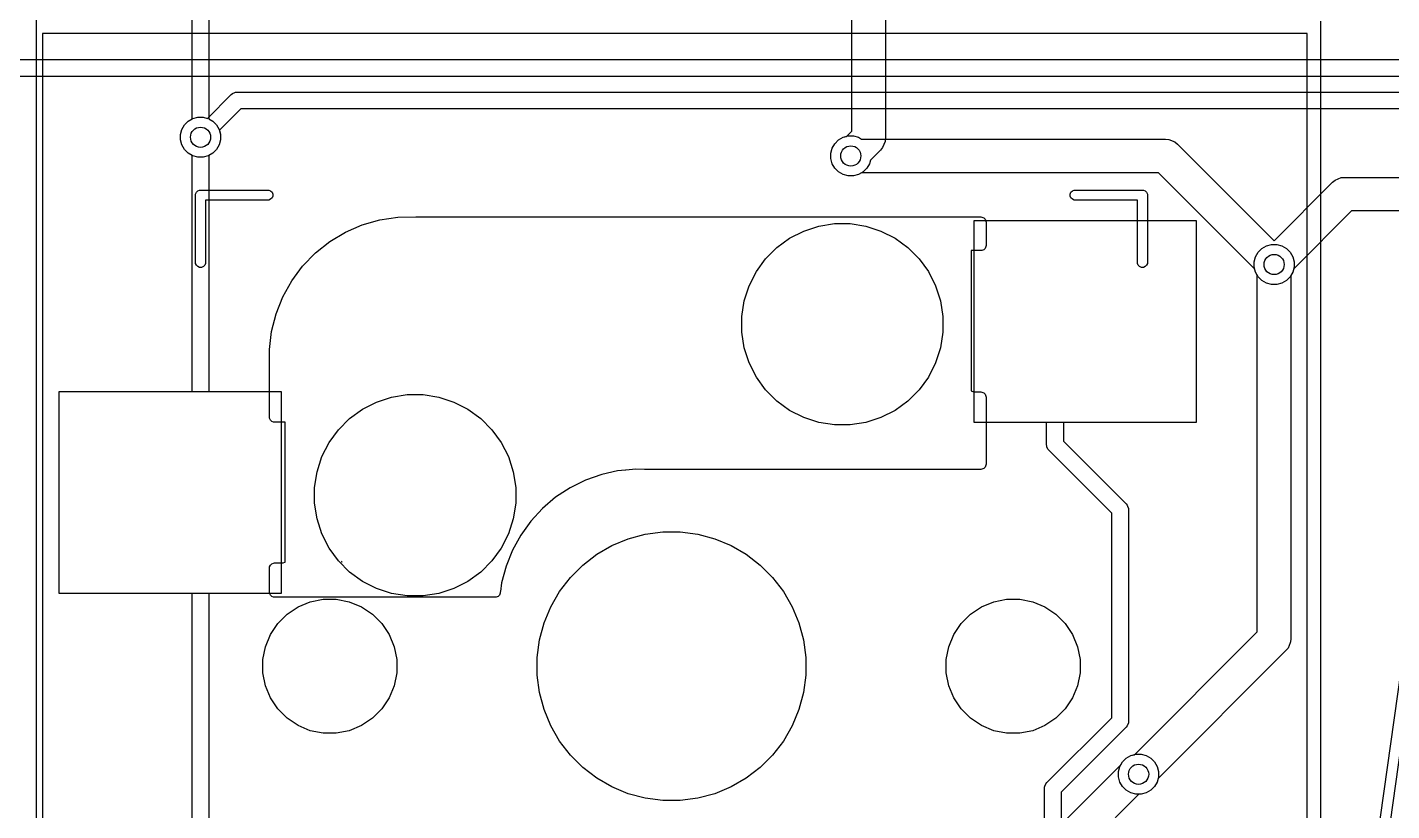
# Model space of a CAD drawing. Header units: millimetres. Extents: x 14 to 286, y -133 to -45.
# Drawn here: x 42.68 to 62.96, y -78.31 to -66.67 of the extents above; entities that cross this region are included whole.
import ezdxf

# ---------------------------------------------------------------- set-up
doc = ezdxf.new("R2010")
doc.units = ezdxf.units.MM
for name, color, linetype, true_color in [('B.Cu', 153, 'CONTINUOUS', 0x4d7fc4), ('B.Mask', 4, 'CONTINUOUS', 0x02ffee), ('B.Paste', 132, 'CONTINUOUS', 0x00c2c2), ('B.Silkscreen', 31, 'CONTINUOUS', 0xe8b2a7), ('F.Cu', 13, 'CONTINUOUS', 0xc83434), ('F.Mask', 201, 'CONTINUOUS', 0xd864ff), ('F.Silkscreen', 41, 'CONTINUOUS', 0xf2eda1), ('User.Drawings', 9, 'CONTINUOUS', 0xc2c2c2)]:
    doc.layers.add(name, color=color, linetype=linetype, true_color=true_color)

msp = doc.modelspace()

# ---------------------------------------------------------------- linework, layer by layer
at = {"layer": 'B.Cu', "linetype": 'CONTINUOUS'}
for p, q in [((45.1275, -68.034722), (45.1275, -56.085)), ((45.3775, -56.085), (45.3775, -68.034722)), ((42.8098, -64.445554), (42.8098, -85.3656)), ((54.932, -68.215446), (54.932, -65.333253)), ((55.432, -65.4214), (55.432, -68.319)), ((44.975336, -68.191195), (45.014494, -68.123372)), ((45.014494, -68.123372), (45.069872, -68.067994)), ((45.069872, -68.067994), (45.1275, -68.034722)), ((45.3775, -68.034722), (45.435128, -68.067994)), ((45.435128, -68.067994), (45.490506, -68.123372)), ((45.490506, -68.123372), (45.529664, -68.191195)), ((44.955067, -68.266842), (44.975336, -68.191195)), ((44.955067, -68.345158), (44.955067, -68.266842)), ((44.975336, -68.420805), (44.955067, -68.345158)), ((45.529664, -68.191195), (45.549933, -68.266842)), ((45.549933, -68.345158), (45.529664, -68.420805)), ((45.549933, -68.266842), (45.549933, -68.345158)), ((54.679094, -68.401272), (54.734472, -68.345894)), ((54.734472, -68.345894), (54.802295, -68.306736)), ((54.802295, -68.306736), (54.85477, -68.292675)), ((54.85477, -68.292675), (54.932, -68.215446)), ((55.432, -68.319), (55.427196, -68.367773)), ((45.014494, -68.488628), (44.975336, -68.420805)), ((45.069872, -68.544006), (45.014494, -68.488628)), ((45.1275, -68.577277), (45.069872, -68.544006)), ((45.435128, -68.544006), (45.3775, -68.577277)), ((45.490506, -68.488628), (45.435128, -68.544006)), ((45.529664, -68.420805), (45.490506, -68.488628)), ((54.619667, -68.544742), (54.639936, -68.469095)), ((54.619667, -68.623058), (54.619667, -68.544742)), ((54.639936, -68.469095), (54.679094, -68.401272)), ((55.358777, -68.495777), (55.208324, -68.646229)), ((55.389862, -68.457897), (55.358777, -68.495777)), ((55.389867, -68.457893), (55.389862, -68.457897)), ((55.427196, -68.367773), (55.389867, -68.457893)), ((45.1275, -72.085), (45.1275, -68.577277)), ((45.3775, -68.577277), (45.3775, -72.085)), ((54.639936, -68.698705), (54.619667, -68.623058)), ((54.679094, -68.766528), (54.639936, -68.698705)), ((55.194264, -68.698705), (55.155106, -68.766528)), ((55.208324, -68.646229), (55.194264, -68.698705)), ((54.734472, -68.821906), (54.679094, -68.766528)), ((54.802295, -68.861064), (54.734472, -68.821906)), ((54.877942, -68.881333), (54.802295, -68.861064)), ((54.956258, -68.881333), (54.877942, -68.881333)), ((55.031905, -68.861064), (54.956258, -68.881333)), ((55.099728, -68.821906), (55.031905, -68.861064)), ((55.155106, -68.766528), (55.099728, -68.821906)), ((56.7525, -72.545), (56.7525, -69.545)), ((56.7525, -69.545), (60.0525, -69.545)), ((60.0525, -69.545), (60.0525, -72.545)), ((60.971794, -70.014472), (61.027172, -69.959094)), ((61.027172, -69.959094), (61.094995, -69.919936)), ((61.094995, -69.919936), (61.170642, -69.899667)), ((61.170642, -69.899667), (61.248958, -69.899667)), ((61.248958, -69.899667), (61.324605, -69.919936)), ((61.324605, -69.919936), (61.392428, -69.959094)), ((61.392428, -69.959094), (61.447806, -70.014472)), ((60.912367, -70.157942), (60.932636, -70.082295)), ((60.912367, -70.236258), (60.912367, -70.157942)), ((60.932636, -70.082295), (60.971794, -70.014472)), ((61.447806, -70.014472), (61.486964, -70.082295)), ((61.486964, -70.082295), (61.507233, -70.157942)), ((61.507233, -70.157942), (61.507233, -70.236258)), ((60.932636, -70.311905), (60.912367, -70.236258)), ((60.9598, -70.358953), (60.932636, -70.311905)), ((60.9598, -75.651846), (60.9598, -70.358953)), ((61.486964, -70.311905), (61.4598, -70.358953)), ((61.4598, -70.358953), (61.4598, -75.7554)), ((61.507233, -70.236258), (61.486964, -70.311905)), ((43.1525, -75.085), (43.1525, -72.085)), ((43.1525, -72.085), (45.1275, -72.085)), ((45.3775, -72.085), (46.4525, -72.085)), ((46.4525, -72.085), (46.4525, -75.085)), ((57.8275, -72.545), (56.7525, -72.545)), ((57.8275, -72.8717), (57.8275, -72.545)), ((60.0525, -72.545), (58.0775, -72.545)), ((58.0775, -72.545), (58.0775, -72.819924)), ((57.829902, -72.896086), (57.8275, -72.8717)), ((57.829902, -72.896087), (57.829902, -72.896086)), ((57.833969, -72.905906), (57.829902, -72.896087)), ((57.848566, -72.941146), (57.833969, -72.905906)), ((57.848571, -72.941151), (57.848566, -72.941146)), ((57.864112, -72.960088), (57.848571, -72.941151)), ((58.7958, -73.891776), (57.864112, -72.960088)), ((58.0775, -72.819924), (59.009188, -73.751612)), ((59.009188, -73.751612), (59.024728, -73.770548)), ((59.024728, -73.770548), (59.024734, -73.770554)), ((59.024734, -73.770554), (59.030463, -73.784386)), ((59.030463, -73.784386), (59.040748, -73.809217)), ((59.040748, -73.809217), (59.043398, -73.815614)), ((59.043398, -73.815614), (59.0458, -73.84)), ((58.7958, -76.930624), (58.7958, -73.891776)), ((59.0458, -73.84), (59.0458, -76.9824)), ((45.1275, -75.085), (43.1525, -75.085)), ((45.1275, -88.7583), (45.1275, -75.085)), ((46.4525, -75.085), (45.3775, -75.085)), ((45.3775, -75.085), (45.3775, -88.706524)), ((59.13307, -77.478575), (60.9598, -75.651846)), ((61.449682, -75.817002), (61.417668, -75.894292)), ((61.454996, -75.804173), (61.449682, -75.817002)), ((61.4598, -75.7554), (61.454996, -75.804173)), ((61.386577, -75.932177), (59.486624, -77.832129)), ((61.417668, -75.894292), (61.386577, -75.932177)), ((57.833012, -77.893412), (58.7958, -76.930624)), ((59.024728, -77.051851), (59.009188, -77.070788)), ((59.024734, -77.051846), (59.024728, -77.051851)), ((59.043398, -77.006786), (59.024734, -77.051846)), ((59.0458, -76.9824), (59.043398, -77.006786)), ((59.009188, -77.070788), (58.0464, -78.033576)), ((58.897967, -77.730642), (58.918236, -77.654995)), ((58.918236, -77.654995), (58.957394, -77.587172)), ((58.957394, -77.587172), (59.012772, -77.531794)), ((59.012772, -77.531794), (59.080595, -77.492636)), ((59.080595, -77.492636), (59.13307, -77.478575)), ((58.897967, -77.808958), (58.897967, -77.730642)), ((58.918236, -77.884605), (58.897967, -77.808958)), ((59.486624, -77.832129), (59.472564, -77.884605)), ((57.7964, -77.9818), (57.798802, -77.957414)), ((57.7964, -79.783322), (57.7964, -77.9818)), ((57.798802, -77.957414), (57.799407, -77.955954)), ((57.799407, -77.955954), (57.804268, -77.944215)), ((57.804268, -77.944215), (57.817466, -77.912354)), ((57.817466, -77.912354), (57.817471, -77.912348)), ((57.817471, -77.912348), (57.833012, -77.893412)), ((58.0464, -78.033576), (58.0464, -79.783322)), ((58.957394, -77.952428), (58.918236, -77.884605)), ((59.012772, -78.007806), (58.957394, -77.952428)), ((59.080595, -78.046964), (59.012772, -78.007806)), ((59.156242, -78.067233), (59.080595, -78.046964)), ((59.234558, -78.067233), (59.156242, -78.067233)), ((59.310205, -78.046964), (59.234558, -78.067233)), ((59.378028, -78.007806), (59.310205, -78.046964)), ((59.433406, -77.952428), (59.378028, -78.007806)), ((59.472564, -77.884605), (59.433406, -77.952428))]:
    msp.add_line(p, q, dxfattribs=at)
at = {"layer": 'B.Cu'}
for centre in [(45.2525, -68.306), (54.9171, -68.5839), (61.2098, -70.1971), (59.1954, -77.7698)]:
    msp.add_circle(centre, 0.15, dxfattribs=at)
at = {"layer": 'B.Mask', "linetype": 'CONTINUOUS'}
for p, q in [((56.7525, -72.545), (56.7525, -69.545)), ((56.7525, -69.545), (60.0525, -69.545)), ((60.0525, -69.545), (60.0525, -72.545)), ((54.008752, -69.80604), (54.218475, -69.699181)), ((54.218475, -69.699181), (54.442332, -69.626445)), ((54.442332, -69.626445), (54.674811, -69.589624)), ((54.674811, -69.589624), (54.910189, -69.589624)), ((54.910189, -69.589624), (55.142668, -69.626445)), ((55.142668, -69.626445), (55.366525, -69.699181)), ((55.366525, -69.699181), (55.576248, -69.80604)), ((53.651891, -70.110828), (53.818328, -69.944391)), ((53.818328, -69.944391), (54.008752, -69.80604)), ((55.576248, -69.80604), (55.766672, -69.944391)), ((55.766672, -69.944391), (55.933109, -70.110828)), ((53.51354, -70.301252), (53.651891, -70.110828)), ((55.933109, -70.110828), (56.07146, -70.301252)), ((53.406681, -70.510975), (53.51354, -70.301252)), ((56.07146, -70.301252), (56.178319, -70.510975)), ((53.333945, -70.734832), (53.406681, -70.510975)), ((56.178319, -70.510975), (56.251055, -70.734832)), ((53.297124, -70.967311), (53.333945, -70.734832)), ((56.251055, -70.734832), (56.287876, -70.967311)), ((53.297124, -71.202689), (53.297124, -70.967311)), ((56.287876, -70.967311), (56.287876, -71.202689)), ((53.333945, -71.435168), (53.297124, -71.202689)), ((56.287876, -71.202689), (56.251055, -71.435168)), ((53.406681, -71.659025), (53.333945, -71.435168)), ((56.251055, -71.435168), (56.178319, -71.659025)), ((53.51354, -71.868748), (53.406681, -71.659025)), ((56.178319, -71.659025), (56.07146, -71.868748)), ((53.651891, -72.059172), (53.51354, -71.868748)), ((56.07146, -71.868748), (55.933109, -72.059172)), ((43.1525, -75.085), (43.1525, -72.085)), ((43.1525, -72.085), (46.4525, -72.085)), ((46.4525, -72.085), (46.4525, -75.085)), ((47.868475, -72.239181), (48.092332, -72.166445)), ((48.092332, -72.166445), (48.324811, -72.129624)), ((48.324811, -72.129624), (48.560189, -72.129624)), ((48.560189, -72.129624), (48.792668, -72.166445)), ((48.792668, -72.166445), (49.016525, -72.239181)), ((53.818328, -72.225609), (53.651891, -72.059172)), ((55.933109, -72.059172), (55.766672, -72.225609)), ((47.468328, -72.484391), (47.658752, -72.34604)), ((47.658752, -72.34604), (47.868475, -72.239181)), ((49.016525, -72.239181), (49.226248, -72.34604)), ((49.226248, -72.34604), (49.416672, -72.484391)), ((54.008752, -72.36396), (53.818328, -72.225609)), ((54.218475, -72.470819), (54.008752, -72.36396)), ((55.576248, -72.36396), (55.366525, -72.470819)), ((55.766672, -72.225609), (55.576248, -72.36396)), ((47.301891, -72.650828), (47.468328, -72.484391)), ((49.416672, -72.484391), (49.583109, -72.650828)), ((54.442332, -72.543555), (54.218475, -72.470819)), ((54.674811, -72.580376), (54.442332, -72.543555)), ((54.910189, -72.580376), (54.674811, -72.580376)), ((55.142668, -72.543555), (54.910189, -72.580376)), ((55.366525, -72.470819), (55.142668, -72.543555)), ((60.0525, -72.545), (56.7525, -72.545)), ((47.16354, -72.841252), (47.301891, -72.650828)), ((49.583109, -72.650828), (49.72146, -72.841252)), ((47.056681, -73.050975), (47.16354, -72.841252)), ((49.72146, -72.841252), (49.828319, -73.050975)), ((46.983945, -73.274832), (47.056681, -73.050975)), ((49.828319, -73.050975), (49.901055, -73.274832)), ((46.947124, -73.507311), (46.983945, -73.274832)), ((49.901055, -73.274832), (49.937876, -73.507311)), ((46.947124, -73.742689), (46.947124, -73.507311)), ((49.937876, -73.507311), (49.937876, -73.742689)), ((46.983945, -73.975168), (46.947124, -73.742689)), ((49.937876, -73.742689), (49.901055, -73.975168)), ((47.056681, -74.199025), (46.983945, -73.975168)), ((49.901055, -73.975168), (49.828319, -74.199025)), ((47.16354, -74.408748), (47.056681, -74.199025)), ((49.828319, -74.199025), (49.72146, -74.408748)), ((51.609621, -74.27114), (51.862319, -74.203429)), ((51.862319, -74.203429), (52.121694, -74.169282)), ((52.121694, -74.169282), (52.383306, -74.169282)), ((52.383306, -74.169282), (52.642681, -74.203429)), ((52.642681, -74.203429), (52.895379, -74.27114)), ((47.301891, -74.599172), (47.16354, -74.408748)), ((49.72146, -74.408748), (49.583109, -74.599172)), ((51.14136, -74.502061), (51.367923, -74.371255)), ((51.367923, -74.371255), (51.609621, -74.27114)), ((52.895379, -74.27114), (53.137077, -74.371255)), ((53.137077, -74.371255), (53.36364, -74.502061)), ((47.468328, -74.765609), (47.301891, -74.599172)), ((49.583109, -74.599172), (49.416672, -74.765609)), ((50.933808, -74.66132), (51.14136, -74.502061)), ((53.36364, -74.502061), (53.571192, -74.66132)), ((47.658752, -74.90396), (47.468328, -74.765609)), ((49.416672, -74.765609), (49.226248, -74.90396)), ((50.74882, -74.846308), (50.933808, -74.66132)), ((53.571192, -74.66132), (53.75618, -74.846308)), ((47.868475, -75.010819), (47.658752, -74.90396)), ((48.092332, -75.083555), (47.868475, -75.010819)), ((49.016525, -75.010819), (48.792668, -75.083555)), ((49.226248, -74.90396), (49.016525, -75.010819)), ((50.589561, -75.05386), (50.74882, -74.846308)), ((53.75618, -74.846308), (53.915439, -75.05386)), ((46.4525, -75.085), (43.1525, -75.085)), ((46.701103, -75.283079), (46.882215, -75.20806)), ((46.882215, -75.20806), (47.074483, -75.169815)), ((47.074483, -75.169815), (47.270517, -75.169815)), ((47.270517, -75.169815), (47.462785, -75.20806)), ((47.462785, -75.20806), (47.643897, -75.283079)), ((48.324811, -75.120376), (48.092332, -75.083555)), ((48.560189, -75.120376), (48.324811, -75.120376)), ((48.792668, -75.083555), (48.560189, -75.120376)), ((50.458755, -75.280423), (50.589561, -75.05386)), ((53.915439, -75.05386), (54.046245, -75.280423)), ((56.861103, -75.283079), (57.042215, -75.20806)), ((57.042215, -75.20806), (57.234483, -75.169815)), ((57.234483, -75.169815), (57.430517, -75.169815)), ((57.430517, -75.169815), (57.622785, -75.20806)), ((57.622785, -75.20806), (57.803897, -75.283079)), ((46.39949, -75.530607), (46.538107, -75.39199)), ((46.538107, -75.39199), (46.701103, -75.283079)), ((47.643897, -75.283079), (47.806893, -75.39199)), ((47.806893, -75.39199), (47.94551, -75.530607)), ((50.35864, -75.522121), (50.458755, -75.280423)), ((54.046245, -75.280423), (54.14636, -75.522121)), ((56.55949, -75.530607), (56.698107, -75.39199)), ((56.698107, -75.39199), (56.861103, -75.283079)), ((57.803897, -75.283079), (57.966893, -75.39199)), ((57.966893, -75.39199), (58.10551, -75.530607)), ((46.290579, -75.693603), (46.39949, -75.530607)), ((47.94551, -75.530607), (48.054421, -75.693603)), ((50.290929, -75.774819), (50.35864, -75.522121)), ((54.14636, -75.522121), (54.214071, -75.774819)), ((56.450579, -75.693603), (56.55949, -75.530607)), ((58.10551, -75.530607), (58.214421, -75.693603)), ((46.21556, -75.874715), (46.290579, -75.693603)), ((48.054421, -75.693603), (48.12944, -75.874715)), ((50.256782, -76.034194), (50.290929, -75.774819)), ((54.214071, -75.774819), (54.248218, -76.034194)), ((56.37556, -75.874715), (56.450579, -75.693603)), ((58.214421, -75.693603), (58.28944, -75.874715)), ((46.177315, -76.066983), (46.21556, -75.874715)), ((48.12944, -75.874715), (48.167685, -76.066983)), ((50.256782, -76.295806), (50.256782, -76.034194)), ((54.248218, -76.034194), (54.248218, -76.295806)), ((56.337315, -76.066983), (56.37556, -75.874715)), ((58.28944, -75.874715), (58.327685, -76.066983)), ((46.177315, -76.263017), (46.177315, -76.066983)), ((48.167685, -76.066983), (48.167685, -76.263017)), ((56.337315, -76.263017), (56.337315, -76.066983)), ((58.327685, -76.066983), (58.327685, -76.263017)), ((46.21556, -76.455285), (46.177315, -76.263017)), ((46.290579, -76.636397), (46.21556, -76.455285)), ((48.12944, -76.455285), (48.054421, -76.636397)), ((48.167685, -76.263017), (48.12944, -76.455285)), ((50.290929, -76.555181), (50.256782, -76.295806)), ((54.248218, -76.295806), (54.214071, -76.555181)), ((56.37556, -76.455285), (56.337315, -76.263017)), ((56.450579, -76.636397), (56.37556, -76.455285)), ((58.28944, -76.455285), (58.214421, -76.636397)), ((58.327685, -76.263017), (58.28944, -76.455285)), ((46.39949, -76.799393), (46.290579, -76.636397)), ((48.054421, -76.636397), (47.94551, -76.799393)), ((50.35864, -76.807879), (50.290929, -76.555181)), ((54.214071, -76.555181), (54.14636, -76.807879)), ((56.55949, -76.799393), (56.450579, -76.636397)), ((58.214421, -76.636397), (58.10551, -76.799393)), ((46.538107, -76.93801), (46.39949, -76.799393)), ((47.94551, -76.799393), (47.806893, -76.93801)), ((50.458755, -77.049577), (50.35864, -76.807879)), ((54.14636, -76.807879), (54.046245, -77.049577)), ((56.698107, -76.93801), (56.55949, -76.799393)), ((58.10551, -76.799393), (57.966893, -76.93801)), ((46.701103, -77.046921), (46.538107, -76.93801)), ((46.882215, -77.12194), (46.701103, -77.046921)), ((47.643897, -77.046921), (47.462785, -77.12194)), ((47.806893, -76.93801), (47.643897, -77.046921)), ((50.589561, -77.27614), (50.458755, -77.049577)), ((54.046245, -77.049577), (53.915439, -77.27614)), ((56.861103, -77.046921), (56.698107, -76.93801)), ((57.042215, -77.12194), (56.861103, -77.046921)), ((57.803897, -77.046921), (57.622785, -77.12194)), ((57.966893, -76.93801), (57.803897, -77.046921)), ((47.074483, -77.160185), (46.882215, -77.12194)), ((47.270517, -77.160185), (47.074483, -77.160185)), ((47.462785, -77.12194), (47.270517, -77.160185)), ((57.234483, -77.160185), (57.042215, -77.12194)), ((57.430517, -77.160185), (57.234483, -77.160185)), ((57.622785, -77.12194), (57.430517, -77.160185)), ((50.74882, -77.483692), (50.589561, -77.27614)), ((53.915439, -77.27614), (53.75618, -77.483692)), ((50.933808, -77.66868), (50.74882, -77.483692)), ((51.14136, -77.827939), (50.933808, -77.66868)), ((53.571192, -77.66868), (53.36364, -77.827939)), ((53.75618, -77.483692), (53.571192, -77.66868)), ((51.367923, -77.958745), (51.14136, -77.827939)), ((53.36364, -77.827939), (53.137077, -77.958745)), ((51.609621, -78.05886), (51.367923, -77.958745)), ((51.862319, -78.126571), (51.609621, -78.05886)), ((52.895379, -78.05886), (52.642681, -78.126571)), ((53.137077, -77.958745), (52.895379, -78.05886)), ((52.121694, -78.160718), (51.862319, -78.126571)), ((52.383306, -78.160718), (52.121694, -78.160718)), ((52.642681, -78.126571), (52.383306, -78.160718))]:
    msp.add_line(p, q, dxfattribs=at)
at = {"layer": 'B.Paste', "linetype": 'CONTINUOUS'}
for p, q in [((56.7525, -72.545), (56.7525, -69.545)), ((56.7525, -69.545), (60.0525, -69.545)), ((60.0525, -69.545), (60.0525, -72.545)), ((43.1525, -75.085), (43.1525, -72.085)), ((43.1525, -72.085), (46.4525, -72.085)), ((46.4525, -72.085), (46.4525, -75.085)), ((60.0525, -72.545), (56.7525, -72.545)), ((46.4525, -75.085), (43.1525, -75.085))]:
    msp.add_line(p, q, dxfattribs=at)
at = {"layer": 'B.Silkscreen', "linetype": 'CONTINUOUS'}
for p, q in [((47.654315, -69.608335), (47.915684, -69.533943)), ((47.915684, -69.533943), (48.184527, -69.494303)), ((48.184527, -69.494303), (48.450667, -69.49018)), ((48.450667, -69.49018), (48.452499, -69.49)), ((48.452499, -69.49), (56.8525, -69.49)), ((56.8525, -69.49), (56.867132, -69.491441)), ((56.867132, -69.491441), (56.894168, -69.50264)), ((56.894168, -69.50264), (56.91486, -69.523332)), ((56.91486, -69.523332), (56.926059, -69.550368)), ((56.926059, -69.550368), (56.9275, -69.565)), ((47.171683, -69.85571), (47.404892, -69.716206)), ((47.404892, -69.716206), (47.654315, -69.608335)), ((56.9275, -69.565), (56.9275, -69.915)), ((46.958677, -70.024461), (47.171683, -69.85571)), ((56.91486, -69.956668), (56.894168, -69.97736)), ((56.926059, -69.929632), (56.91486, -69.956668)), ((56.9275, -69.915), (56.926059, -69.929632)), ((46.769521, -70.219571), (46.958677, -70.024461)), ((56.8525, -69.99), (56.7075, -69.99)), ((56.7075, -69.99), (56.7075, -72.075462)), ((56.867132, -69.988559), (56.8525, -69.99)), ((56.894168, -69.97736), (56.867132, -69.988559)), ((46.60745, -70.437701), (46.769521, -70.219571)), ((46.475237, -70.67512), (46.60745, -70.437701)), ((46.375145, -70.927765), (46.475237, -70.67512)), ((46.308886, -71.191314), (46.375145, -70.927765)), ((46.277594, -71.461256), (46.308886, -71.191314)), ((46.2775, -71.465), (46.277795, -71.462)), ((46.2775, -72.465), (46.2775, -71.465)), ((46.277795, -71.462), (46.277594, -71.461256)), ((56.7075, -72.075462), (56.742596, -72.09)), ((56.742596, -72.09), (56.8525, -72.09)), ((56.8525, -72.09), (56.867132, -72.091441)), ((56.867132, -72.091441), (56.894168, -72.10264)), ((56.894168, -72.10264), (56.91486, -72.123332)), ((56.91486, -72.123332), (56.926059, -72.150368)), ((56.926059, -72.150368), (56.9275, -72.165)), ((56.9275, -72.165), (56.9275, -73.165)), ((46.278941, -72.479632), (46.2775, -72.465)), ((46.29014, -72.506668), (46.278941, -72.479632)), ((46.310832, -72.52736), (46.29014, -72.506668)), ((46.337868, -72.538559), (46.310832, -72.52736)), ((46.3525, -72.54), (46.337868, -72.538559)), ((46.5075, -72.54), (46.3525, -72.54)), ((46.5075, -74.619432), (46.5075, -72.54)), ((56.91486, -73.206668), (56.894168, -73.22736)), ((56.926059, -73.179632), (56.91486, -73.206668)), ((56.9275, -73.165), (56.926059, -73.179632)), ((50.974265, -73.398904), (50.744376, -73.512444)), ((51.216278, -73.314227), (50.974265, -73.398904)), ((51.448468, -73.263667), (51.216278, -73.314227)), ((51.567391, -73.251621), (51.448468, -73.263667)), ((51.571741, -73.249969), (51.567391, -73.251621)), ((51.722115, -73.236062), (51.571741, -73.249969)), ((51.850254, -73.239966), (51.722115, -73.236062)), ((51.850733, -73.239826), (51.850254, -73.239966)), ((51.8525, -73.24), (51.850733, -73.239826)), ((56.8525, -73.24), (51.8525, -73.24)), ((56.867132, -73.238559), (56.8525, -73.24)), ((56.894168, -73.22736), (56.867132, -73.238559)), ((50.744376, -73.512444), (50.530038, -73.653154)), ((50.334446, -73.818936), (50.160515, -74.007319)), ((50.530038, -73.653154), (50.334446, -73.818936)), ((50.160515, -74.007319), (50.010838, -74.215495)), ((50.010838, -74.215495), (49.887648, -74.440361)), ((46.310832, -74.64264), (46.337868, -74.631441)), ((46.337868, -74.631441), (46.3525, -74.63)), ((46.3525, -74.63), (46.479112, -74.63)), ((46.479112, -74.63), (46.503727, -74.619804)), ((46.503727, -74.619804), (46.5075, -74.619432)), ((47.34956, -74.609848), (47.349223, -74.615)), ((47.349223, -74.615), (47.359672, -74.615)), ((47.359672, -74.615), (47.34956, -74.609848)), ((49.887648, -74.440361), (49.79278, -74.678563)), ((46.2775, -74.705), (46.278941, -74.690368)), ((46.2775, -75.065), (46.2775, -74.705)), ((46.278941, -74.690368), (46.29014, -74.663332)), ((46.29014, -74.663332), (46.310832, -74.64264)), ((49.79278, -74.678563), (49.727649, -74.926551)), ((49.727649, -74.926551), (49.710503, -75.053598)), ((46.278941, -75.079632), (46.2775, -75.065)), ((46.29014, -75.106668), (46.278941, -75.079632)), ((46.310832, -75.12736), (46.29014, -75.106668)), ((46.337868, -75.138559), (46.310832, -75.12736)), ((46.3525, -75.14), (46.337868, -75.138559)), ((49.6325, -75.14), (46.3525, -75.14)), ((49.647132, -75.138559), (49.6325, -75.14)), ((49.674168, -75.12736), (49.647132, -75.138559)), ((49.69486, -75.106668), (49.674168, -75.12736)), ((49.706059, -75.079632), (49.69486, -75.106668)), ((49.710503, -75.053598), (49.706059, -75.062825)), ((49.706059, -75.062825), (49.706059, -75.079632))]:
    msp.add_line(p, q, dxfattribs=at)
at = {"layer": 'F.Cu', "linetype": 'CONTINUOUS'}
for p, q in [((26.523778, -67.1515), (67.2512, -67.1515)), ((67.199424, -67.4015), (26.523778, -67.4015)), ((45.355934, -68.025789), (45.709311, -67.672412)), ((45.709311, -67.672412), (45.728253, -67.656867)), ((45.728253, -67.656867), (45.728254, -67.656866)), ((45.728254, -67.656866), (45.762824, -67.642547)), ((45.762824, -67.642547), (45.773313, -67.638202)), ((45.773313, -67.638202), (45.773314, -67.638202)), ((45.773314, -67.638202), (45.7977, -67.6358)), ((45.7977, -67.6358), (67.0967, -67.6358)), ((45.849477, -67.8858), (45.53271, -68.202565)), ((67.044924, -67.8858), (45.849477, -67.8858)), ((44.975336, -68.191195), (45.014494, -68.123372)), ((45.014494, -68.123372), (45.069872, -68.067994)), ((45.069872, -68.067994), (45.137695, -68.028836)), ((45.137695, -68.028836), (45.213342, -68.008567)), ((45.213342, -68.008567), (45.291658, -68.008567)), ((45.291658, -68.008567), (45.355934, -68.025789)), ((44.955067, -68.266842), (44.975336, -68.191195)), ((44.955067, -68.345158), (44.955067, -68.266842)), ((44.975336, -68.420805), (44.955067, -68.345158)), ((45.549933, -68.345158), (45.529664, -68.420805)), ((45.53271, -68.202565), (45.549933, -68.266842)), ((45.549933, -68.266842), (45.549933, -68.345158)), ((54.679094, -68.401272), (54.734472, -68.345894)), ((54.734472, -68.345894), (54.802295, -68.306736)), ((54.802295, -68.306736), (54.877942, -68.286467)), ((54.877942, -68.286467), (54.956258, -68.286467)), ((54.956258, -68.286467), (55.031905, -68.306736)), ((55.031905, -68.306736), (55.078954, -68.3339)), ((55.078954, -68.3339), (59.5966, -68.3339)), ((59.5966, -68.3339), (59.645373, -68.338704)), ((59.645373, -68.338704), (59.735493, -68.376033)), ((45.014494, -68.488628), (44.975336, -68.420805)), ((45.069872, -68.544006), (45.014494, -68.488628)), ((45.137695, -68.583164), (45.069872, -68.544006)), ((45.435128, -68.544006), (45.367305, -68.583164)), ((45.490506, -68.488628), (45.435128, -68.544006)), ((45.529664, -68.420805), (45.490506, -68.488628)), ((54.619667, -68.544742), (54.639936, -68.469095)), ((54.619667, -68.623058), (54.619667, -68.544742)), ((54.639936, -68.469095), (54.679094, -68.401272)), ((59.735493, -68.376033), (59.735497, -68.376037)), ((59.735497, -68.376037), (59.773377, -68.407123)), ((59.773377, -68.407123), (61.209799, -69.843546)), ((45.213342, -68.603433), (45.137695, -68.583164)), ((45.291658, -68.603433), (45.213342, -68.603433)), ((45.367305, -68.583164), (45.291658, -68.603433)), ((54.639936, -68.698705), (54.619667, -68.623058)), ((54.679094, -68.766528), (54.639936, -68.698705)), ((54.734472, -68.821906), (54.679094, -68.766528)), ((54.802295, -68.861064), (54.734472, -68.821906)), ((54.877942, -68.881333), (54.802295, -68.861064)), ((54.956258, -68.881333), (54.877942, -68.881333)), ((55.031905, -68.861064), (54.956258, -68.881333)), ((55.078954, -68.8339), (55.031905, -68.861064)), ((59.493046, -68.8339), (55.078954, -68.8339)), ((60.918575, -70.259428), (59.493046, -68.8339)), ((62.078624, -68.974723), (62.116508, -68.943632)), ((62.116508, -68.943632), (62.206628, -68.906303)), ((62.206628, -68.906303), (62.206637, -68.906303)), ((62.206637, -68.906303), (62.2554, -68.9015)), ((62.2554, -68.9015), (73.778546, -68.9015)), ((61.209799, -69.843546), (62.078624, -68.974723)), ((62.358953, -69.4015), (61.501024, -70.259429)), ((73.778546, -69.4015), (62.358953, -69.4015)), ((60.932636, -70.311905), (60.918575, -70.259428)), ((60.971794, -70.379728), (60.932636, -70.311905)), ((61.486964, -70.311905), (61.447806, -70.379728)), ((61.501024, -70.259429), (61.486964, -70.311905)), ((61.027172, -70.435106), (60.971794, -70.379728)), ((61.094995, -70.474264), (61.027172, -70.435106)), ((61.170642, -70.494533), (61.094995, -70.474264)), ((61.248958, -70.494533), (61.170642, -70.494533)), ((61.324605, -70.474264), (61.248958, -70.494533)), ((61.392428, -70.435106), (61.324605, -70.474264)), ((61.447806, -70.379728), (61.392428, -70.435106)), ((59.080595, -77.492636), (59.156242, -77.472367)), ((59.156242, -77.472367), (59.234558, -77.472367)), ((59.234558, -77.472367), (59.310205, -77.492636)), ((56.649446, -79.91), (58.937067, -77.622378)), ((58.937067, -77.622378), (58.957394, -77.587172)), ((58.957394, -77.587172), (59.012772, -77.531794)), ((59.012772, -77.531794), (59.080595, -77.492636)), ((59.310205, -77.492636), (59.378028, -77.531794)), ((59.378028, -77.531794), (59.433406, -77.587172)), ((59.433406, -77.587172), (59.472564, -77.654995)), ((59.472564, -77.654995), (59.492833, -77.730642)), ((59.492833, -77.808958), (59.472564, -77.884605)), ((59.492833, -77.730642), (59.492833, -77.808958)), ((59.199321, -78.067233), (56.929777, -80.336777)), ((59.234558, -78.067233), (59.199321, -78.067233)), ((59.310205, -78.046964), (59.234558, -78.067233)), ((59.378028, -78.007806), (59.310205, -78.046964)), ((59.433406, -77.952428), (59.378028, -78.007806)), ((59.472564, -77.884605), (59.433406, -77.952428))]:
    msp.add_line(p, q, dxfattribs=at)
at = {"layer": 'F.Cu'}
for centre in [(45.2525, -68.306), (54.9171, -68.5839), (61.2098, -70.1971), (59.1954, -77.7698)]:
    msp.add_circle(centre, 0.15, dxfattribs=at)
at = {"layer": 'F.Mask', "linetype": 'CONTINUOUS'}
for p, q in [((54.008752, -69.80604), (54.218475, -69.699181)), ((54.218475, -69.699181), (54.442332, -69.626445)), ((54.442332, -69.626445), (54.674811, -69.589624)), ((54.674811, -69.589624), (54.910189, -69.589624)), ((54.910189, -69.589624), (55.142668, -69.626445)), ((55.142668, -69.626445), (55.366525, -69.699181)), ((55.366525, -69.699181), (55.576248, -69.80604)), ((53.651891, -70.110828), (53.818328, -69.944391)), ((53.818328, -69.944391), (54.008752, -69.80604)), ((55.576248, -69.80604), (55.766672, -69.944391)), ((55.766672, -69.944391), (55.933109, -70.110828)), ((53.51354, -70.301252), (53.651891, -70.110828)), ((55.933109, -70.110828), (56.07146, -70.301252)), ((53.406681, -70.510975), (53.51354, -70.301252)), ((56.07146, -70.301252), (56.178319, -70.510975)), ((53.333945, -70.734832), (53.406681, -70.510975)), ((56.178319, -70.510975), (56.251055, -70.734832)), ((53.297124, -70.967311), (53.333945, -70.734832)), ((56.251055, -70.734832), (56.287876, -70.967311)), ((53.297124, -71.202689), (53.297124, -70.967311)), ((56.287876, -70.967311), (56.287876, -71.202689)), ((53.333945, -71.435168), (53.297124, -71.202689)), ((56.287876, -71.202689), (56.251055, -71.435168)), ((53.406681, -71.659025), (53.333945, -71.435168)), ((56.251055, -71.435168), (56.178319, -71.659025)), ((53.51354, -71.868748), (53.406681, -71.659025)), ((56.178319, -71.659025), (56.07146, -71.868748)), ((53.651891, -72.059172), (53.51354, -71.868748)), ((56.07146, -71.868748), (55.933109, -72.059172)), ((47.868475, -72.239181), (48.092332, -72.166445)), ((48.092332, -72.166445), (48.324811, -72.129624)), ((48.324811, -72.129624), (48.560189, -72.129624)), ((48.560189, -72.129624), (48.792668, -72.166445)), ((48.792668, -72.166445), (49.016525, -72.239181)), ((53.818328, -72.225609), (53.651891, -72.059172)), ((55.933109, -72.059172), (55.766672, -72.225609)), ((47.468328, -72.484391), (47.658752, -72.34604)), ((47.658752, -72.34604), (47.868475, -72.239181)), ((49.016525, -72.239181), (49.226248, -72.34604)), ((49.226248, -72.34604), (49.416672, -72.484391)), ((54.008752, -72.36396), (53.818328, -72.225609)), ((54.218475, -72.470819), (54.008752, -72.36396)), ((55.576248, -72.36396), (55.366525, -72.470819)), ((55.766672, -72.225609), (55.576248, -72.36396)), ((47.301891, -72.650828), (47.468328, -72.484391)), ((49.416672, -72.484391), (49.583109, -72.650828)), ((54.442332, -72.543555), (54.218475, -72.470819)), ((54.674811, -72.580376), (54.442332, -72.543555)), ((54.910189, -72.580376), (54.674811, -72.580376)), ((55.142668, -72.543555), (54.910189, -72.580376)), ((55.366525, -72.470819), (55.142668, -72.543555)), ((47.16354, -72.841252), (47.301891, -72.650828)), ((49.583109, -72.650828), (49.72146, -72.841252)), ((47.056681, -73.050975), (47.16354, -72.841252)), ((49.72146, -72.841252), (49.828319, -73.050975)), ((46.983945, -73.274832), (47.056681, -73.050975)), ((49.828319, -73.050975), (49.901055, -73.274832)), ((46.947124, -73.507311), (46.983945, -73.274832)), ((49.901055, -73.274832), (49.937876, -73.507311)), ((46.947124, -73.742689), (46.947124, -73.507311)), ((49.937876, -73.507311), (49.937876, -73.742689)), ((46.983945, -73.975168), (46.947124, -73.742689)), ((49.937876, -73.742689), (49.901055, -73.975168)), ((47.056681, -74.199025), (46.983945, -73.975168)), ((49.901055, -73.975168), (49.828319, -74.199025)), ((47.16354, -74.408748), (47.056681, -74.199025)), ((49.828319, -74.199025), (49.72146, -74.408748)), ((51.609621, -74.27114), (51.862319, -74.203429)), ((51.862319, -74.203429), (52.121694, -74.169282)), ((52.121694, -74.169282), (52.383306, -74.169282)), ((52.383306, -74.169282), (52.642681, -74.203429)), ((52.642681, -74.203429), (52.895379, -74.27114)), ((47.301891, -74.599172), (47.16354, -74.408748)), ((49.72146, -74.408748), (49.583109, -74.599172)), ((51.14136, -74.502061), (51.367923, -74.371255)), ((51.367923, -74.371255), (51.609621, -74.27114)), ((52.895379, -74.27114), (53.137077, -74.371255)), ((53.137077, -74.371255), (53.36364, -74.502061)), ((47.468328, -74.765609), (47.301891, -74.599172)), ((49.583109, -74.599172), (49.416672, -74.765609)), ((50.933808, -74.66132), (51.14136, -74.502061)), ((53.36364, -74.502061), (53.571192, -74.66132)), ((47.658752, -74.90396), (47.468328, -74.765609)), ((49.416672, -74.765609), (49.226248, -74.90396)), ((50.74882, -74.846308), (50.933808, -74.66132)), ((53.571192, -74.66132), (53.75618, -74.846308)), ((47.868475, -75.010819), (47.658752, -74.90396)), ((48.092332, -75.083555), (47.868475, -75.010819)), ((49.016525, -75.010819), (48.792668, -75.083555)), ((49.226248, -74.90396), (49.016525, -75.010819)), ((50.589561, -75.05386), (50.74882, -74.846308)), ((53.75618, -74.846308), (53.915439, -75.05386)), ((46.701103, -75.283079), (46.882215, -75.20806)), ((46.882215, -75.20806), (47.074483, -75.169815)), ((47.074483, -75.169815), (47.270517, -75.169815)), ((47.270517, -75.169815), (47.462785, -75.20806)), ((47.462785, -75.20806), (47.643897, -75.283079)), ((48.324811, -75.120376), (48.092332, -75.083555)), ((48.560189, -75.120376), (48.324811, -75.120376)), ((48.792668, -75.083555), (48.560189, -75.120376)), ((50.458755, -75.280423), (50.589561, -75.05386)), ((53.915439, -75.05386), (54.046245, -75.280423)), ((56.861103, -75.283079), (57.042215, -75.20806)), ((57.042215, -75.20806), (57.234483, -75.169815)), ((57.234483, -75.169815), (57.430517, -75.169815)), ((57.430517, -75.169815), (57.622785, -75.20806)), ((57.622785, -75.20806), (57.803897, -75.283079)), ((46.39949, -75.530607), (46.538107, -75.39199)), ((46.538107, -75.39199), (46.701103, -75.283079)), ((47.643897, -75.283079), (47.806893, -75.39199)), ((47.806893, -75.39199), (47.94551, -75.530607)), ((50.35864, -75.522121), (50.458755, -75.280423)), ((54.046245, -75.280423), (54.14636, -75.522121)), ((56.55949, -75.530607), (56.698107, -75.39199)), ((56.698107, -75.39199), (56.861103, -75.283079)), ((57.803897, -75.283079), (57.966893, -75.39199)), ((57.966893, -75.39199), (58.10551, -75.530607)), ((46.290579, -75.693603), (46.39949, -75.530607)), ((47.94551, -75.530607), (48.054421, -75.693603)), ((50.290929, -75.774819), (50.35864, -75.522121)), ((54.14636, -75.522121), (54.214071, -75.774819)), ((56.450579, -75.693603), (56.55949, -75.530607)), ((58.10551, -75.530607), (58.214421, -75.693603)), ((46.21556, -75.874715), (46.290579, -75.693603)), ((48.054421, -75.693603), (48.12944, -75.874715)), ((50.256782, -76.034194), (50.290929, -75.774819)), ((54.214071, -75.774819), (54.248218, -76.034194)), ((56.37556, -75.874715), (56.450579, -75.693603)), ((58.214421, -75.693603), (58.28944, -75.874715)), ((46.177315, -76.066983), (46.21556, -75.874715)), ((48.12944, -75.874715), (48.167685, -76.066983)), ((50.256782, -76.295806), (50.256782, -76.034194)), ((54.248218, -76.034194), (54.248218, -76.295806)), ((56.337315, -76.066983), (56.37556, -75.874715)), ((58.28944, -75.874715), (58.327685, -76.066983)), ((46.177315, -76.263017), (46.177315, -76.066983)), ((48.167685, -76.066983), (48.167685, -76.263017)), ((56.337315, -76.263017), (56.337315, -76.066983)), ((58.327685, -76.066983), (58.327685, -76.263017)), ((46.21556, -76.455285), (46.177315, -76.263017)), ((46.290579, -76.636397), (46.21556, -76.455285)), ((48.12944, -76.455285), (48.054421, -76.636397)), ((48.167685, -76.263017), (48.12944, -76.455285)), ((50.290929, -76.555181), (50.256782, -76.295806)), ((54.248218, -76.295806), (54.214071, -76.555181)), ((56.37556, -76.455285), (56.337315, -76.263017)), ((56.450579, -76.636397), (56.37556, -76.455285)), ((58.28944, -76.455285), (58.214421, -76.636397)), ((58.327685, -76.263017), (58.28944, -76.455285)), ((46.39949, -76.799393), (46.290579, -76.636397)), ((48.054421, -76.636397), (47.94551, -76.799393)), ((50.35864, -76.807879), (50.290929, -76.555181)), ((54.214071, -76.555181), (54.14636, -76.807879)), ((56.55949, -76.799393), (56.450579, -76.636397)), ((58.214421, -76.636397), (58.10551, -76.799393)), ((46.538107, -76.93801), (46.39949, -76.799393)), ((47.94551, -76.799393), (47.806893, -76.93801)), ((50.458755, -77.049577), (50.35864, -76.807879)), ((54.14636, -76.807879), (54.046245, -77.049577)), ((56.698107, -76.93801), (56.55949, -76.799393)), ((58.10551, -76.799393), (57.966893, -76.93801)), ((46.701103, -77.046921), (46.538107, -76.93801)), ((46.882215, -77.12194), (46.701103, -77.046921)), ((47.643897, -77.046921), (47.462785, -77.12194)), ((47.806893, -76.93801), (47.643897, -77.046921)), ((50.589561, -77.27614), (50.458755, -77.049577)), ((54.046245, -77.049577), (53.915439, -77.27614)), ((56.861103, -77.046921), (56.698107, -76.93801)), ((57.042215, -77.12194), (56.861103, -77.046921)), ((57.803897, -77.046921), (57.622785, -77.12194)), ((57.966893, -76.93801), (57.803897, -77.046921)), ((47.074483, -77.160185), (46.882215, -77.12194)), ((47.270517, -77.160185), (47.074483, -77.160185)), ((47.462785, -77.12194), (47.270517, -77.160185)), ((57.234483, -77.160185), (57.042215, -77.12194)), ((57.430517, -77.160185), (57.234483, -77.160185)), ((57.622785, -77.12194), (57.430517, -77.160185)), ((50.74882, -77.483692), (50.589561, -77.27614)), ((53.915439, -77.27614), (53.75618, -77.483692)), ((50.933808, -77.66868), (50.74882, -77.483692)), ((51.14136, -77.827939), (50.933808, -77.66868)), ((53.571192, -77.66868), (53.36364, -77.827939)), ((53.75618, -77.483692), (53.571192, -77.66868)), ((51.367923, -77.958745), (51.14136, -77.827939)), ((53.36364, -77.827939), (53.137077, -77.958745)), ((51.609621, -78.05886), (51.367923, -77.958745)), ((51.862319, -78.126571), (51.609621, -78.05886)), ((52.895379, -78.05886), (52.642681, -78.126571)), ((53.137077, -77.958745), (52.895379, -78.05886)), ((52.121694, -78.160718), (51.862319, -78.126571)), ((52.383306, -78.160718), (52.121694, -78.160718)), ((52.642681, -78.126571), (52.383306, -78.160718))]:
    msp.add_line(p, q, dxfattribs=at)
at = {"layer": 'F.Silkscreen', "linetype": 'CONTINUOUS'}
for p, q in [((51.609621, -74.27114), (51.862319, -74.203429)), ((51.862319, -74.203429), (52.121694, -74.169282)), ((52.121694, -74.169282), (52.383306, -74.169282)), ((52.383306, -74.169282), (52.642681, -74.203429)), ((52.642681, -74.203429), (52.895379, -74.27114)), ((51.14136, -74.502061), (51.367923, -74.371255)), ((51.367923, -74.371255), (51.609621, -74.27114)), ((52.895379, -74.27114), (53.137077, -74.371255)), ((53.137077, -74.371255), (53.36364, -74.502061)), ((50.933808, -74.66132), (51.14136, -74.502061)), ((53.36364, -74.502061), (53.571192, -74.66132)), ((50.74882, -74.846308), (50.933808, -74.66132)), ((53.571192, -74.66132), (53.75618, -74.846308)), ((50.589561, -75.05386), (50.74882, -74.846308)), ((53.75618, -74.846308), (53.915439, -75.05386)), ((46.701103, -75.283079), (46.882215, -75.20806)), ((46.882215, -75.20806), (47.074483, -75.169815)), ((47.074483, -75.169815), (47.270517, -75.169815)), ((47.270517, -75.169815), (47.462785, -75.20806)), ((47.462785, -75.20806), (47.643897, -75.283079)), ((50.458755, -75.280423), (50.589561, -75.05386)), ((53.915439, -75.05386), (54.046245, -75.280423)), ((56.861103, -75.283079), (57.042215, -75.20806)), ((57.042215, -75.20806), (57.234483, -75.169815)), ((57.234483, -75.169815), (57.430517, -75.169815)), ((57.430517, -75.169815), (57.622785, -75.20806)), ((57.622785, -75.20806), (57.803897, -75.283079)), ((46.39949, -75.530607), (46.538107, -75.39199)), ((46.538107, -75.39199), (46.701103, -75.283079)), ((47.643897, -75.283079), (47.806893, -75.39199)), ((47.806893, -75.39199), (47.94551, -75.530607)), ((50.35864, -75.522121), (50.458755, -75.280423)), ((54.046245, -75.280423), (54.14636, -75.522121)), ((56.55949, -75.530607), (56.698107, -75.39199)), ((56.698107, -75.39199), (56.861103, -75.283079)), ((57.803897, -75.283079), (57.966893, -75.39199)), ((57.966893, -75.39199), (58.10551, -75.530607)), ((46.290579, -75.693603), (46.39949, -75.530607)), ((47.94551, -75.530607), (48.054421, -75.693603)), ((50.290929, -75.774819), (50.35864, -75.522121)), ((54.14636, -75.522121), (54.214071, -75.774819)), ((56.450579, -75.693603), (56.55949, -75.530607)), ((58.10551, -75.530607), (58.214421, -75.693603)), ((46.21556, -75.874715), (46.290579, -75.693603)), ((48.054421, -75.693603), (48.12944, -75.874715)), ((50.256782, -76.034194), (50.290929, -75.774819)), ((54.214071, -75.774819), (54.248218, -76.034194)), ((56.37556, -75.874715), (56.450579, -75.693603)), ((58.214421, -75.693603), (58.28944, -75.874715)), ((46.177315, -76.066983), (46.21556, -75.874715)), ((48.12944, -75.874715), (48.167685, -76.066983)), ((50.256782, -76.295806), (50.256782, -76.034194)), ((54.248218, -76.034194), (54.248218, -76.295806)), ((56.337315, -76.066983), (56.37556, -75.874715)), ((58.28944, -75.874715), (58.327685, -76.066983)), ((46.177315, -76.263017), (46.177315, -76.066983)), ((48.167685, -76.066983), (48.167685, -76.263017)), ((56.337315, -76.263017), (56.337315, -76.066983)), ((58.327685, -76.066983), (58.327685, -76.263017)), ((46.21556, -76.455285), (46.177315, -76.263017)), ((46.290579, -76.636397), (46.21556, -76.455285)), ((48.12944, -76.455285), (48.054421, -76.636397)), ((48.167685, -76.263017), (48.12944, -76.455285)), ((50.290929, -76.555181), (50.256782, -76.295806)), ((54.248218, -76.295806), (54.214071, -76.555181)), ((56.37556, -76.455285), (56.337315, -76.263017)), ((56.450579, -76.636397), (56.37556, -76.455285)), ((58.28944, -76.455285), (58.214421, -76.636397)), ((58.327685, -76.263017), (58.28944, -76.455285)), ((46.39949, -76.799393), (46.290579, -76.636397)), ((48.054421, -76.636397), (47.94551, -76.799393)), ((50.35864, -76.807879), (50.290929, -76.555181)), ((54.214071, -76.555181), (54.14636, -76.807879)), ((56.55949, -76.799393), (56.450579, -76.636397)), ((58.214421, -76.636397), (58.10551, -76.799393)), ((46.538107, -76.93801), (46.39949, -76.799393)), ((47.94551, -76.799393), (47.806893, -76.93801)), ((50.458755, -77.049577), (50.35864, -76.807879)), ((54.14636, -76.807879), (54.046245, -77.049577)), ((56.698107, -76.93801), (56.55949, -76.799393)), ((58.10551, -76.799393), (57.966893, -76.93801)), ((46.701103, -77.046921), (46.538107, -76.93801)), ((46.882215, -77.12194), (46.701103, -77.046921)), ((47.643897, -77.046921), (47.462785, -77.12194)), ((47.806893, -76.93801), (47.643897, -77.046921)), ((50.589561, -77.27614), (50.458755, -77.049577)), ((54.046245, -77.049577), (53.915439, -77.27614)), ((56.861103, -77.046921), (56.698107, -76.93801)), ((57.042215, -77.12194), (56.861103, -77.046921)), ((57.803897, -77.046921), (57.622785, -77.12194)), ((57.966893, -76.93801), (57.803897, -77.046921)), ((47.074483, -77.160185), (46.882215, -77.12194)), ((47.270517, -77.160185), (47.074483, -77.160185)), ((47.462785, -77.12194), (47.270517, -77.160185)), ((57.234483, -77.160185), (57.042215, -77.12194)), ((57.430517, -77.160185), (57.234483, -77.160185)), ((57.622785, -77.12194), (57.430517, -77.160185)), ((50.74882, -77.483692), (50.589561, -77.27614)), ((53.915439, -77.27614), (53.75618, -77.483692)), ((50.933808, -77.66868), (50.74882, -77.483692)), ((51.14136, -77.827939), (50.933808, -77.66868)), ((53.571192, -77.66868), (53.36364, -77.827939)), ((53.75618, -77.483692), (53.571192, -77.66868)), ((51.367923, -77.958745), (51.14136, -77.827939)), ((53.36364, -77.827939), (53.137077, -77.958745)), ((51.609621, -78.05886), (51.367923, -77.958745)), ((51.862319, -78.126571), (51.609621, -78.05886)), ((52.895379, -78.05886), (52.642681, -78.126571)), ((53.137077, -77.958745), (52.895379, -78.05886)), ((52.121694, -78.160718), (51.862319, -78.126571)), ((52.383306, -78.160718), (52.121694, -78.160718)), ((52.642681, -78.126571), (52.383306, -78.160718))]:
    msp.add_line(p, q, dxfattribs=at)
at = {"layer": 'User.Drawings', "linetype": 'CONTINUOUS'}
for p, q in [((62.091403, -83.381242), (64.731217, -64.59798)), ((64.879757, -64.618856), (62.25038, -83.327847)), ((61.901716, -66.580009), (61.901716, -85.530009)), ((42.901716, -66.765), (42.901716, -85.530009)), ((61.7025, -66.765), (42.901716, -66.765)), ((61.7025, -85.530009), (61.7025, -66.765)), ((45.1775, -69.165), (45.178941, -69.150368)), ((45.178941, -69.150368), (45.19014, -69.123332)), ((45.19014, -69.123332), (45.210832, -69.10264)), ((45.210832, -69.10264), (45.237868, -69.091441)), ((45.237868, -69.091441), (45.2525, -69.09)), ((45.2525, -69.09), (46.2525, -69.09)), ((46.2525, -69.09), (46.267132, -69.091441)), ((46.267132, -69.091441), (46.294168, -69.10264)), ((46.294168, -69.10264), (46.31486, -69.123332)), ((46.31486, -69.123332), (46.326059, -69.150368)), ((46.326059, -69.150368), (46.326059, -69.179632)), ((58.178941, -69.150368), (58.19014, -69.123332)), ((58.178941, -69.179632), (58.178941, -69.150368)), ((58.19014, -69.123332), (58.210832, -69.10264)), ((58.210832, -69.10264), (58.237868, -69.091441)), ((58.237868, -69.091441), (58.2525, -69.09)), ((58.2525, -69.09), (59.2525, -69.09)), ((59.2525, -69.09), (59.267132, -69.091441)), ((59.267132, -69.091441), (59.294168, -69.10264)), ((59.294168, -69.10264), (59.31486, -69.123332)), ((59.31486, -69.123332), (59.326059, -69.150368)), ((59.326059, -69.150368), (59.3275, -69.165)), ((45.1775, -70.165), (45.1775, -69.165)), ((46.2525, -69.24), (45.3275, -69.24)), ((45.3275, -69.24), (45.3275, -70.165)), ((46.267132, -69.238559), (46.2525, -69.24)), ((46.294168, -69.22736), (46.267132, -69.238559)), ((46.31486, -69.206668), (46.294168, -69.22736)), ((46.326059, -69.179632), (46.31486, -69.206668)), ((58.19014, -69.206668), (58.178941, -69.179632)), ((58.210832, -69.22736), (58.19014, -69.206668)), ((58.237868, -69.238559), (58.210832, -69.22736)), ((58.2525, -69.24), (58.237868, -69.238559)), ((59.1775, -69.24), (58.2525, -69.24)), ((59.1775, -70.165), (59.1775, -69.24)), ((59.3275, -69.165), (59.3275, -70.165)), ((45.178941, -70.179632), (45.1775, -70.165)), ((45.3275, -70.165), (45.326059, -70.179632)), ((59.178941, -70.179632), (59.1775, -70.165)), ((59.3275, -70.165), (59.326059, -70.179632)), ((45.19014, -70.206668), (45.178941, -70.179632)), ((45.210832, -70.22736), (45.19014, -70.206668)), ((45.237868, -70.238559), (45.210832, -70.22736)), ((45.267132, -70.238559), (45.237868, -70.238559)), ((45.294168, -70.22736), (45.267132, -70.238559)), ((45.31486, -70.206668), (45.294168, -70.22736)), ((45.326059, -70.179632), (45.31486, -70.206668)), ((59.19014, -70.206668), (59.178941, -70.179632)), ((59.210832, -70.22736), (59.19014, -70.206668)), ((59.237868, -70.238559), (59.210832, -70.22736)), ((59.267132, -70.238559), (59.237868, -70.238559)), ((59.294168, -70.22736), (59.267132, -70.238559)), ((59.31486, -70.206668), (59.294168, -70.22736)), ((59.326059, -70.179632), (59.31486, -70.206668))]:
    msp.add_line(p, q, dxfattribs=at)

doc.saveas('drawing.dxf')
